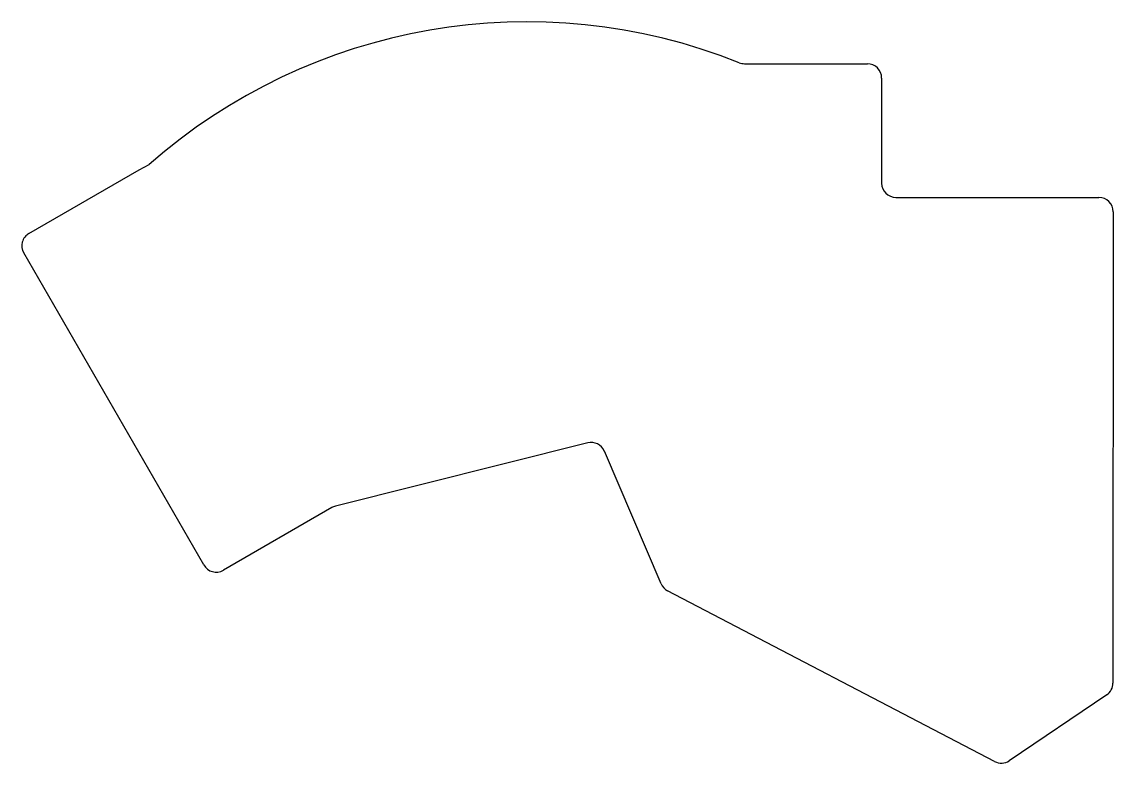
# Model space of a CAD drawing. Header units: millimetres. Extents: x -31 to 122, y -40 to 63.
import ezdxf

# ---------------------------------------------------------------- set-up
doc = ezdxf.new("R2010")
doc.units = ezdxf.units.MM

msp = doc.modelspace()

# ---------------------------------------------------------------- linework, layer by layer
for p, q in [((70.4, 57.61), (87.61, 57.61)), ((89.61, 55.61), (89.61, 40.91)), ((-29.72, 33.88), (-14.31, 42.78)), ((-14.31, 42.78), (-12.92, 43.5)), ((91.61, 38.91), (120.01, 38.91)), ((122.01, 36.91), (121.98, -29.03)), ((-5.25, -12.5), (-30.45, 31.15)), ((48.47, 4.57), (13.17, -4.27)), ((58.73, -15.13), (50.8, 3.42)), ((12.65, -4.47), (-2.52, -13.23)), ((105.42, -40), (59.64, -16.12)), ((121.1, -30.68), (107.46, -39.88))]:
    msp.add_line(p, q)
for centre, radius, start, end in [((39.97, -16.53), 80, 68.2125, 131.3797), ((70.4, 59.61), 2, 248.2125, 270), ((87.61, 55.61), 2, 0, 90), ((91.61, 40.91), 2, 180, 270), ((120.01, 36.91), 2, 359.9733, 90), ((-28.72, 32.15), 2, 120, 210), ((48.96, 2.63), 2, 23.1486, 104.0541), ((13.65, -6.21), 2, 104.0541, 120), ((-3.52, -11.5), 2, 210, 300), ((60.57, -14.34), 2, 203.1486, 242.4522), ((119.98, -29.03), 2, 304, 359.9733), ((106.34, -38.22), 2, 242.4522, 304)]:
    msp.add_arc(centre, radius, start, end)

doc.saveas('drawing.dxf')
